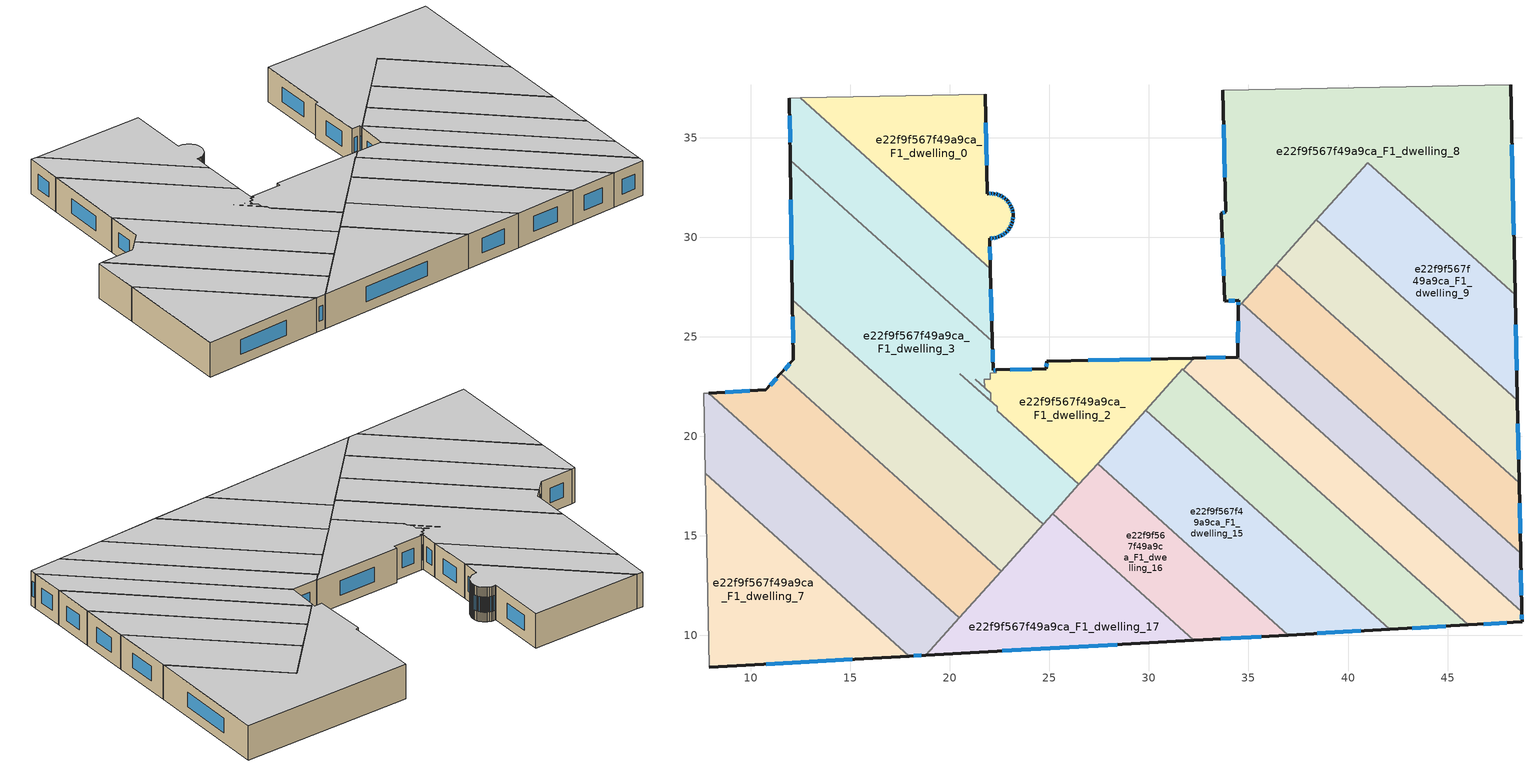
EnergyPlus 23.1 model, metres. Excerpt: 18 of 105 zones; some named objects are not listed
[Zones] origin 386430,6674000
e22f9f567f49a9ca_F1_dwelling_0
 floor to e22f9f567f49a9ca_F0_dwelling_0 (EU_floor_Construction): 21.78,37.17 21.89,32.18 21.94,32.19 22.09,32.2 22.23,32.18 22.38,32.15 22.51,32.1 22.64,32.03 22.76,31.94 22.87,31.84 22.96,31.73 23.04,31.6 23.1,31.47 23.15,31.33 23.17,31.18 23.17,31.12 23.18,31.04 23.16,30.89 23.13,30.75 23.08,30.61 23.01,30.48 22.92,30.36 22.82,30.25 22.71,30.16 22.58,30.08 22.45,30.02 22.31,29.97 22.16,29.95 22.02,29.95 21.99,29.95 22.03,28.42 12.48,36.99 z3
 wall outside (EU_wall_Construction): 22.03,28.42 21.99,29.95 22.02,29.95 22.16,29.95 22.31,29.97 22.45,30.02 22.58,30.08 22.71,30.16 22.82,30.25 22.92,30.36 23.01,30.48 23.08,30.61 23.13,30.75 23.16,30.89 23.18,31.04 23.17,31.12 23.17,31.18 23.15,31.33 23.1,31.47 23.04,31.6 22.96,31.73 22.87,31.84 22.76,31.94 22.64,32.03 22.51,32.1 22.38,32.15 22.23,32.18 22.09,32.2 21.94,32.19 21.89,32.18 21.78,37.17 z3:6
 wall to e22f9f567f49a9ca_F1_dwelling_1 (EU_wall_Construction): 12.48,36.99 22.03,28.42 z3:6
 wall adiabatic (EU_wall_Construction): 21.78,37.17 12.48,36.99 z3:6
 window (EU_Window_Construction): 22.04,32.19 21.98,32.19 / 22.19,32.18 22.13,32.19 / 22.33,32.16 22.27,32.17 / 22.47,32.11 22.41,32.13 / 22.61,32.05 22.55,32.08 / 22.73,31.97 22.68,32 / 22.84,31.87 22.79,31.91 / 22.94,31.76 22.9,31.81 / 23.02,31.64 22.99,31.69 / 23.09,31.51 23.06,31.56 / 23.13,31.37 23.12,31.43 / 23.16,31.22 23.15,31.29 / 23.17,30.93 23.17,30.99 / 23.14,30.79 23.15,30.85 / 23.09,30.65 23.11,30.71 / 23.03,30.52 23.06,30.57 / 22.95,30.39 22.98,30.44 / 22.85,30.28 22.89,30.33 / 22.74,30.18 22.79,30.22 / 22.62,30.1 22.67,30.13 / 22.49,30.04 22.55,30.06 / 22.35,29.99 22.41,30.01 / 22.21,29.96 22.27,29.97 / 22.06,29.95 22.12,29.95 / 22.02,28.86 22.01,29.51 / 21.86,33.61 21.81,35.74 z3.86:5.14
 ceiling to e22f9f567f49a9ca_F2_dwelling_0 (EU_floor_Construction): 22.03,28.42 21.99,29.95 22.02,29.95 22.16,29.95 22.31,29.97 22.45,30.02 22.58,30.08 22.71,30.16 22.82,30.25 22.92,30.36 23.01,30.48 23.08,30.61 23.13,30.75 23.16,30.89 23.18,31.04 23.17,31.12 23.17,31.18 23.15,31.33 23.1,31.47 23.04,31.6 22.96,31.73 22.87,31.84 22.76,31.94 22.64,32.03 22.51,32.1 22.38,32.15 22.23,32.18 22.09,32.2 21.94,32.19 21.89,32.18 21.78,37.17 12.48,36.99 z6
e22f9f567f49a9ca_F1_dwelling_1
 floor to e22f9f567f49a9ca_F0_dwelling_1 (EU_floor_Construction): 22.03,28.42 22.13,24.76 11.98,33.87 11.93,36.98 12.48,36.99 z3
 wall outside (EU_wall_Construction): 22.13,24.76 22.03,28.42 / 11.93,36.98 11.98,33.87 z3:6
 wall to e22f9f567f49a9ca_F1_dwelling_3 (EU_wall_Construction): 11.98,33.87 22.13,24.76 z3:6
 wall adiabatic (EU_wall_Construction): 12.48,36.99 11.93,36.98 z3:6
 window (EU_Window_Construction): 22.1,25.81 22.06,27.38 / 11.95,36.09 11.97,34.76 z3.86:5.14
 ceiling to e22f9f567f49a9ca_F2_dwelling_1 (EU_floor_Construction): 22.13,24.76 22.03,28.42 12.48,36.99 11.93,36.98 11.98,33.87 z6
e22f9f567f49a9ca_F1_dwelling_10
 floor to e22f9f567f49a9ca_F0_dwelling_10 (EU_floor_Construction): 48.51,21.81 48.59,17.66 36.38,28.61 38.41,30.87 z3
 wall outside (EU_wall_Construction): 48.59,17.66 48.51,21.81 z3:6
 wall to e22f9f567f49a9ca_F1_dwelling_11 (EU_wall_Construction): 36.38,28.61 48.59,17.66 z3:6
 wall to e22f9f567f49a9ca_F1_dwelling_9 (EU_wall_Construction): 48.51,21.81 38.41,30.87 z3:6
 wall to e22f9f567f49a9ca_F1_dwelling_8 (EU_wall_Construction): 38.41,30.87 36.38,28.61 z3:6
 window (EU_Window_Construction): 48.57,18.84 48.53,20.62 z3.86:5.14
 ceiling to e22f9f567f49a9ca_F2_dwelling_10 (EU_floor_Construction): 48.59,17.66 48.51,21.81 38.41,30.87 36.38,28.61 z6
e22f9f567f49a9ca_F1_dwelling_11
 floor to e22f9f567f49a9ca_F0_dwelling_11 (EU_floor_Construction): 48.59,17.66 48.67,14.11 34.65,26.68 36.38,28.61 z3
 wall outside (EU_wall_Construction): 48.67,14.11 48.59,17.66 z3:6
 wall to e22f9f567f49a9ca_F1_dwelling_12 (EU_wall_Construction): 34.65,26.68 48.67,14.11 z3:6
 wall to e22f9f567f49a9ca_F1_dwelling_8 (EU_wall_Construction): 36.38,28.61 34.65,26.68 z3:6
 window (EU_Window_Construction): 48.65,15.12 48.61,16.64 z3.86:5.14
 ceiling to e22f9f567f49a9ca_F2_dwelling_11 (EU_floor_Construction): 48.67,14.11 48.59,17.66 36.38,28.61 34.65,26.68 z6
e22f9f567f49a9ca_F1_dwelling_12
 floor to e22f9f567f49a9ca_F0_dwelling_12 (EU_floor_Construction): 48.67,14.11 48.73,11.18 34.46,23.98 34.49,26.51 34.65,26.68 z3
 wall outside (EU_wall_Construction): 48.73,11.18 48.67,14.11 / 34.49,26.51 34.46,23.98 z3:6
 wall to e22f9f567f49a9ca_F1_dwelling_13 (EU_wall_Construction): 34.46,23.98 48.73,11.18 z3:6
 wall to e22f9f567f49a9ca_F1_dwelling_8 (EU_wall_Construction): 34.65,26.68 34.49,26.51 z3:6
 window (EU_Window_Construction): 48.71,12.02 48.68,13.27 / 34.48,25.78 34.47,24.7 z3.86:5.14
 ceiling to e22f9f567f49a9ca_F2_dwelling_12 (EU_floor_Construction): 48.73,11.18 48.67,14.11 34.65,26.68 34.49,26.51 34.46,23.98 z6
e22f9f567f49a9ca_F1_dwelling_13
 floor to e22f9f567f49a9ca_F0_dwelling_13 (EU_floor_Construction): 48.73,11.18 48.74,10.67 46.04,10.52 31.73,23.35 32.25,23.93 34.46,23.98 z3
 wall outside (EU_wall_Construction): 46.04,10.52 48.74,10.67 48.73,11.18 / 34.46,23.98 32.25,23.93 z3:6
 wall to e22f9f567f49a9ca_F1_dwelling_2 (EU_wall_Construction): 32.25,23.93 31.73,23.35 z3:6
 wall to e22f9f567f49a9ca_F1_dwelling_14 (EU_wall_Construction): 31.73,23.35 46.04,10.52 z3:6
 window (EU_Window_Construction): 48.74,10.81 48.73,11.03 / 46.81,10.56 47.97,10.63 / 33.83,23.96 32.88,23.94 z3.86:5.14
 ceiling to e22f9f567f49a9ca_F2_dwelling_13 (EU_floor_Construction): 48.74,10.67 48.73,11.18 34.46,23.98 32.25,23.93 31.73,23.35 46.04,10.52 z6
e22f9f567f49a9ca_F1_dwelling_14
 floor to e22f9f567f49a9ca_F0_dwelling_14 (EU_floor_Construction): 46.04,10.52 42.1,10.3 29.83,21.31 31.7,23.39 z3
 wall outside (EU_wall_Construction): 42.1,10.3 46.04,10.52 z3:6
 wall to e22f9f567f49a9ca_F1_dwelling_15 (EU_wall_Construction): 29.83,21.31 42.1,10.3 z3:6
 wall to e22f9f567f49a9ca_F1_dwelling_2 (EU_wall_Construction): 31.73,23.35 31.7,23.39 29.83,21.31 z3:6
 window (EU_Window_Construction): 43.22,10.36 44.91,10.46 z3.86:5.14
 ceiling to e22f9f567f49a9ca_F2_dwelling_14 (EU_floor_Construction): 46.04,10.52 31.7,23.39 29.83,21.31 42.1,10.3 z6
e22f9f567f49a9ca_F1_dwelling_15
 floor to e22f9f567f49a9ca_F0_dwelling_15 (EU_floor_Construction): 42.1,10.3 37,10.01 27.42,18.62 29.83,21.31 z3
 wall outside (EU_wall_Construction): 37,10.01 42.1,10.3 z3:6
 wall to e22f9f567f49a9ca_F1_dwelling_16 (EU_wall_Construction): 27.42,18.62 37,10.01 z3:6
 wall to e22f9f567f49a9ca_F1_dwelling_2 (EU_wall_Construction): 29.83,21.31 27.42,18.62 z3:6
 window (EU_Window_Construction): 38.46,10.1 40.64,10.22 z3.86:5.14
 ceiling to e22f9f567f49a9ca_F2_dwelling_15 (EU_floor_Construction): 42.1,10.3 29.83,21.31 27.42,18.62 37,10.01 z6
e22f9f567f49a9ca_F1_dwelling_16
 floor to e22f9f567f49a9ca_F0_dwelling_16 (EU_floor_Construction): 37,10.01 32.25,9.75 25.16,16.11 27.42,18.62 z3
 wall outside (EU_wall_Construction): 32.25,9.75 37,10.01 z3:6
 wall to e22f9f567f49a9ca_F1_dwelling_17 (EU_wall_Construction): 25.16,16.11 32.25,9.75 z3:6
 wall to e22f9f567f49a9ca_F1_dwelling_3 (EU_wall_Construction): 26.48,17.58 25.16,16.11 z3:6
 wall to e22f9f567f49a9ca_F1_dwelling_2 (EU_wall_Construction): 27.42,18.62 26.48,17.58 z3:6
 window (EU_Window_Construction): 33.61,9.83 35.64,9.94 z3.86:5.14
 ceiling to e22f9f567f49a9ca_F2_dwelling_16 (EU_floor_Construction): 37,10.01 27.42,18.62 25.16,16.11 32.25,9.75 z6
e22f9f567f49a9ca_F1_dwelling_17
 floor to e22f9f567f49a9ca_F0_dwelling_17 (EU_floor_Construction): 32.25,9.75 18.79,9 25.16,16.11 z3
 wall outside (EU_wall_Construction): 18.79,9 32.25,9.75 z3:6
 wall to e22f9f567f49a9ca_F1_dwelling_5 (EU_wall_Construction): 22.58,13.23 20.47,10.88 z3:6
 wall to e22f9f567f49a9ca_F1_dwelling_4 (EU_wall_Construction): 24.68,15.57 22.58,13.23 z3:6
 wall to e22f9f567f49a9ca_F1_dwelling_6 (EU_wall_Construction): 20.47,10.88 18.79,9 z3:6
 wall to e22f9f567f49a9ca_F1_dwelling_3 (EU_wall_Construction): 25.16,16.1 24.68,15.57 z3:6
 window (EU_Window_Construction): 22.63,9.21 28.4,9.54 z3.86:5.14
 ceiling to e22f9f567f49a9ca_F2_dwelling_17 (EU_floor_Construction): 32.25,9.75 25.16,16.11 18.79,9 z6
e22f9f567f49a9ca_F1_dwelling_2
 floor to e22f9f567f49a9ca_F0_dwelling_2 (EU_floor_Construction): 32.25,23.93 31.73,23.35 31.7,23.39 26.48,17.58 22.37,21.27 22.37,21.47 20.5,23.15 22.06,21.75 22.05,22.16 21.28,22.85 21.74,22.44 21.73,22.86 22.03,22.87 22.02,23.17 22.32,23.18 22.32,23.33 24.84,23.39 24.86,23.76 32.18,23.93 z3
 wall outside (EU_wall_Construction): 32.25,23.93 32.18,23.93 24.86,23.76 24.84,23.39 22.32,23.33 z3:6
 wall to e22f9f567f49a9ca_F1_dwelling_3 (EU_wall_Construction): 22.32,23.33 22.32,23.18 22.02,23.17 22.03,22.87 21.73,22.86 21.74,22.44 / 21.28,22.85 22.05,22.16 22.06,21.75 20.5,23.15 22.37,21.47 22.37,21.27 26.48,17.58 / 21.28,22.85 21.74,22.44 z3:6
 window (EU_Window_Construction): 24.12,23.37 23.04,23.35 / 24.86,23.66 24.84,23.5 / 30.09,23.88 26.95,23.81 z3.86:5.14
 ceiling to e22f9f567f49a9ca_F2_dwelling_2 (EU_floor_Construction): 26.48,17.58 31.7,23.39 31.73,23.35 32.25,23.93 32.18,23.93 24.86,23.76 24.84,23.39 22.32,23.33 22.32,23.18 22.02,23.17 22.03,22.87 21.73,22.86 21.74,22.44 21.28,22.85 22.05,22.16 22.06,21.75 20.5,23.15 22.37,21.47 22.37,21.27 z6
e22f9f567f49a9ca_F1_dwelling_3
 floor to e22f9f567f49a9ca_F0_dwelling_3 (EU_floor_Construction): 22.13,24.76 22.17,23.32 22.32,23.33 22.32,23.18 22.02,23.17 22.03,22.87 21.73,22.86 21.74,22.44 21.28,22.85 22.05,22.16 22.06,21.75 20.5,23.15 22.37,21.47 22.37,21.27 26.48,17.58 24.68,15.57 12.09,26.87 11.98,33.87 z3
 wall outside (EU_wall_Construction): 22.32,23.33 22.17,23.32 22.13,24.76 / 11.98,33.87 12.09,26.87 z3:6
 wall to e22f9f567f49a9ca_F1_dwelling_4 (EU_wall_Construction): 12.09,26.87 24.68,15.57 z3:6
 window (EU_Window_Construction): 22.16,23.74 22.14,24.35 / 22.28,23.33 22.21,23.33 / 12.01,31.87 12.06,28.87 z3.86:5.14
 ceiling to e22f9f567f49a9ca_F2_dwelling_3 (EU_floor_Construction): 24.68,15.57 26.48,17.58 22.37,21.27 22.37,21.47 20.5,23.15 22.06,21.75 22.05,22.16 21.28,22.85 21.74,22.44 21.73,22.86 22.03,22.87 22.02,23.17 22.32,23.18 22.32,23.33 22.17,23.32 22.13,24.76 11.98,33.87 12.09,26.87 z6
e22f9f567f49a9ca_F1_dwelling_4
 floor to e22f9f567f49a9ca_F0_dwelling_4 (EU_floor_Construction): 24.68,15.57 22.58,13.23 11.52,23.16 12.14,23.83 12.09,26.87 z3
 wall outside (EU_wall_Construction): 12.09,26.87 12.14,23.83 11.52,23.16 z3:6
 wall to e22f9f567f49a9ca_F1_dwelling_5 (EU_wall_Construction): 11.52,23.16 22.58,13.23 z3:6
 window (EU_Window_Construction): 12.1,26 12.12,24.7 / 11.96,23.64 11.69,23.35 z3.86:5.14
 ceiling to e22f9f567f49a9ca_F2_dwelling_4 (EU_floor_Construction): 22.58,13.23 24.68,15.57 12.09,26.87 12.14,23.83 11.52,23.16 z6
e22f9f567f49a9ca_F1_dwelling_5
 floor to e22f9f567f49a9ca_F0_dwelling_5 (EU_floor_Construction): 22.58,13.23 20.47,10.88 7.89,22.17 10.75,22.33 11.52,23.16 z3
 wall outside (EU_wall_Construction): 11.52,23.16 10.75,22.33 7.89,22.17 z3:6
 wall to e22f9f567f49a9ca_F1_dwelling_6 (EU_wall_Construction): 7.89,22.17 20.47,10.88 z3:6
 window (EU_Window_Construction): 11.3,22.92 10.97,22.56 / 9.93,22.28 8.7,22.21 z3.86:5.14
 ceiling to e22f9f567f49a9ca_F2_dwelling_5 (EU_floor_Construction): 20.47,10.88 22.58,13.23 11.52,23.16 10.75,22.33 7.89,22.17 z6
e22f9f567f49a9ca_F1_dwelling_6
 floor to e22f9f567f49a9ca_F0_dwelling_6 (EU_floor_Construction): 20.47,10.88 18.79,9 17.96,8.95 7.71,18.15 7.62,22.16 7.89,22.17 z3
 wall outside (EU_wall_Construction): 17.96,8.95 18.79,9 z3:6
 wall adiabatic (EU_wall_Construction): 7.89,22.17 7.62,22.16 7.71,18.15 z3:6
 wall to e22f9f567f49a9ca_F1_dwelling_7 (EU_wall_Construction): 7.71,18.15 17.96,8.95 z3:6
 window (EU_Window_Construction): 18.19,8.97 18.55,8.99 z3.86:5.14
 ceiling to e22f9f567f49a9ca_F2_dwelling_6 (EU_floor_Construction): 18.79,9 20.47,10.88 7.89,22.17 7.62,22.16 7.71,18.15 17.96,8.95 z6
e22f9f567f49a9ca_F1_dwelling_7
 floor to e22f9f567f49a9ca_F0_dwelling_7 (EU_floor_Construction): 17.96,8.95 7.91,8.39 7.71,18.15 z3
 wall outside (EU_wall_Construction): 7.91,8.39 17.96,8.95 z3:6
 wall adiabatic (EU_wall_Construction): 7.71,18.15 7.91,8.39 z3:6
 window (EU_Window_Construction): 10.78,8.55 15.09,8.79 z3.86:5.14
 ceiling to e22f9f567f49a9ca_F2_dwelling_7 (EU_floor_Construction): 17.96,8.95 7.71,18.15 7.91,8.39 z6
e22f9f567f49a9ca_F1_dwelling_8
 floor to e22f9f567f49a9ca_F0_dwelling_8 (EU_floor_Construction): 48.17,37.66 48.39,27.1 40.99,33.74 34.49,26.51 34.5,26.82 33.81,26.79 33.63,31.21 33.86,31.27 33.71,37.39 z3
 wall outside (EU_wall_Construction): 33.71,37.39 33.86,31.27 33.63,31.21 33.81,26.79 34.5,26.82 34.49,26.51 / 48.39,27.1 48.17,37.66 z3:6
 wall adiabatic (EU_wall_Construction): 48.17,37.66 33.71,37.39 z3:6
 wall to e22f9f567f49a9ca_F1_dwelling_9 (EU_wall_Construction): 38.41,30.87 40.99,33.74 48.39,27.1 z3:6
 window (EU_Window_Construction): 33.75,35.64 33.82,33.02 / 48.33,30.12 48.24,34.64 / 34.5,26.73 34.5,26.6 / 34.01,26.8 34.3,26.81 / 33.68,29.94 33.76,28.05 / 33.8,31.25 33.7,31.22 z3.86:5.14
 ceiling to e22f9f567f49a9ca_F2_dwelling_8 (EU_floor_Construction): 48.39,27.1 48.17,37.66 33.71,37.39 33.86,31.27 33.63,31.21 33.81,26.79 34.5,26.82 34.49,26.51 40.99,33.74 z6
e22f9f567f49a9ca_F1_dwelling_9
 floor to e22f9f567f49a9ca_F0_dwelling_9 (EU_floor_Construction): 48.39,27.1 48.51,21.81 38.41,30.87 40.99,33.74 z3
 wall outside (EU_wall_Construction): 48.51,21.81 48.39,27.1 z3:6
 window (EU_Window_Construction): 48.47,23.32 48.43,25.59 z3.86:5.14
 ceiling to e22f9f567f49a9ca_F2_dwelling_9 (EU_floor_Construction): 48.51,21.81 48.39,27.1 40.99,33.74 38.41,30.87 z6
[Building]
EU S2 Campaign: North Axis=0; Terrain=City; Solar Distribution=FullExterior
[Site:Location]
Helsinki-Vantaa.AP: Latitude=60.317; Longitude=24.963; Time Zone=2; Elevation=54.6
[SizingPeriod:WeatherFileDays]
AnnualSizingPeriod: Begin Month=1; Begin Day of Month=1; End Month=12; End Day of Month=31; Day of Week for Start Day=Monday; Use Weather File Daylight Saving Period=No; Use Weather File Rain and Snow Indicators=No
[MATERIAL]
EU_InternalMass_Material: Roughness=MediumRough; Thickness=0.1; Conductivity=1; Density=1800; Specific Heat=900; Thermal Absorptance=0.9; Solar Absorptance=0.7; Visible Absorptance=0.7
[MATERIAL:NOMASS] Roughness=MediumRough; Thermal Absorptance=0.9; Solar Absorptance=0.7; Visible Absorptance=0.7
Name | Thermal Resistance
EU_wall_NoMass | 1.10183
EU_floor_NoMass | 1.70606
[WINDOWMATERIAL:SIMPLEGLAZINGSYSTEM]
EU_Window_SimpleGlazing: UFactor=3.11035; Solar Heat Gain Coefficient=0.8; Visible Transmittance=0.8
[CONSTRUCTION]
EU_wall_Construction: EU_wall_NoMass
EU_floor_Construction: EU_floor_NoMass
EU_Window_Construction: EU_Window_SimpleGlazing
EU_InternalMass_Construction: EU_InternalMass_Material
[ZONE] Type=1; Multiplier=1; Ceiling Height=autocalculate; Floor Area=autocalculate; Part of Total Floor Area=Yes
Name | Volume
e22f9f567f49a9ca_F1_dwelling_0 | 128.358
e22f9f567f49a9ca_F1_dwelling_1 | 108.149
e22f9f567f49a9ca_F1_dwelling_10 | 136.274
e22f9f567f49a9ca_F1_dwelling_11 | 136.899
e22f9f567f49a9ca_F1_dwelling_12 | 122.717
e22f9f567f49a9ca_F1_dwelling_13 | 135.604
e22f9f567f49a9ca_F1_dwelling_14 | 149.77
e22f9f567f49a9ca_F1_dwelling_15 | 159.224
e22f9f567f49a9ca_F1_dwelling_16 | 113.329
e22f9f567f49a9ca_F1_dwelling_17 | 136.277
e22f9f567f49a9ca_F1_dwelling_2 | 105.962
e22f9f567f49a9ca_F1_dwelling_3 | 246.09
e22f9f567f49a9ca_F1_dwelling_4 | 147.099
e22f9f567f49a9ca_F1_dwelling_5 | 147.111
e22f9f567f49a9ca_F1_dwelling_6 | 147.11
e22f9f567f49a9ca_F1_dwelling_7 | 147.127
e22f9f567f49a9ca_F1_dwelling_8 | 322.205
e22f9f567f49a9ca_F1_dwelling_9 | 136.271
[INTERNALMASS] Construction=EU_InternalMass_Construction
Name | Zone or ZoneList | Surface Area
e22f9f567f49a9ca_F1_dwelling_0_EU_InternalMass | e22f9f567f49a9ca_F1_dwelling_0 | 42.7861
e22f9f567f49a9ca_F1_dwelling_1_EU_InternalMass | e22f9f567f49a9ca_F1_dwelling_1 | 36.0495
e22f9f567f49a9ca_F1_dwelling_2_EU_InternalMass | e22f9f567f49a9ca_F1_dwelling_2 | 35.3237
e22f9f567f49a9ca_F1_dwelling_3_EU_InternalMass | e22f9f567f49a9ca_F1_dwelling_3 | 82.0311
e22f9f567f49a9ca_F1_dwelling_4_EU_InternalMass | e22f9f567f49a9ca_F1_dwelling_4 | 49.033
e22f9f567f49a9ca_F1_dwelling_5_EU_InternalMass | e22f9f567f49a9ca_F1_dwelling_5 | 49.0372
e22f9f567f49a9ca_F1_dwelling_6_EU_InternalMass | e22f9f567f49a9ca_F1_dwelling_6 | 49.0363
e22f9f567f49a9ca_F1_dwelling_7_EU_InternalMass | e22f9f567f49a9ca_F1_dwelling_7 | 49.0424
e22f9f567f49a9ca_F1_dwelling_8_EU_InternalMass | e22f9f567f49a9ca_F1_dwelling_8 | 107.404
e22f9f567f49a9ca_F1_dwelling_9_EU_InternalMass | e22f9f567f49a9ca_F1_dwelling_9 | 45.4238
e22f9f567f49a9ca_F1_dwelling_10_EU_InternalMass | e22f9f567f49a9ca_F1_dwelling_10 | 45.4249
e22f9f567f49a9ca_F1_dwelling_11_EU_InternalMass | e22f9f567f49a9ca_F1_dwelling_11 | 45.6332
e22f9f567f49a9ca_F1_dwelling_12_EU_InternalMass | e22f9f567f49a9ca_F1_dwelling_12 | 40.9058
e22f9f567f49a9ca_F1_dwelling_13_EU_InternalMass | e22f9f567f49a9ca_F1_dwelling_13 | 45.2031
e22f9f567f49a9ca_F1_dwelling_14_EU_InternalMass | e22f9f567f49a9ca_F1_dwelling_14 | 49.9232
e22f9f567f49a9ca_F1_dwelling_15_EU_InternalMass | e22f9f567f49a9ca_F1_dwelling_15 | 53.0749
e22f9f567f49a9ca_F1_dwelling_16_EU_InternalMass | e22f9f567f49a9ca_F1_dwelling_16 | 37.7763
e22f9f567f49a9ca_F1_dwelling_17_EU_InternalMass | e22f9f567f49a9ca_F1_dwelling_17 | 45.426
[OTHEREQUIPMENT] Fuel Type=Electricity; Design Level Calculation Method=Watts/Area; Power per Zone Floor Area=1; Fraction Latent=0; Fraction Radiant=0; Fraction Lost=0; Carbon Dioxide Generation Rate=0; EndUse Subcategory=EU_Step8_InternalGains
Name | Zone or ZoneList or Space or SpaceList | Schedule
EU_Step8_InternalGain_e22f9f567f49a9ca_F1_dwelling_0_f000 | e22f9f567f49a9ca_F1_dwelling_0 | EU_Step8_GainSchedule_e22f9f567f49a9ca_F1_dwelling_0_f000
EU_Step8_InternalGain_e22f9f567f49a9ca_F1_dwelling_1_f000 | e22f9f567f49a9ca_F1_dwelling_1 | EU_Step8_GainSchedule_e22f9f567f49a9ca_F1_dwelling_1_f000
EU_Step8_InternalGain_e22f9f567f49a9ca_F1_dwelling_2_f000 | e22f9f567f49a9ca_F1_dwelling_2 | EU_Step8_GainSchedule_e22f9f567f49a9ca_F1_dwelling_2_f000
EU_Step8_InternalGain_e22f9f567f49a9ca_F1_dwelling_3_f000 | e22f9f567f49a9ca_F1_dwelling_3 | EU_Step8_GainSchedule_e22f9f567f49a9ca_F1_dwelling_3_f000
EU_Step8_InternalGain_e22f9f567f49a9ca_F1_dwelling_4_f000 | e22f9f567f49a9ca_F1_dwelling_4 | EU_Step8_GainSchedule_e22f9f567f49a9ca_F1_dwelling_4_f000
EU_Step8_InternalGain_e22f9f567f49a9ca_F1_dwelling_5_f000 | e22f9f567f49a9ca_F1_dwelling_5 | EU_Step8_GainSchedule_e22f9f567f49a9ca_F1_dwelling_5_f000
EU_Step8_InternalGain_e22f9f567f49a9ca_F1_dwelling_6_f000 | e22f9f567f49a9ca_F1_dwelling_6 | EU_Step8_GainSchedule_e22f9f567f49a9ca_F1_dwelling_6_f000
EU_Step8_InternalGain_e22f9f567f49a9ca_F1_dwelling_7_f000 | e22f9f567f49a9ca_F1_dwelling_7 | EU_Step8_GainSchedule_e22f9f567f49a9ca_F1_dwelling_7_f000
EU_Step8_InternalGain_e22f9f567f49a9ca_F1_dwelling_8_f000 | e22f9f567f49a9ca_F1_dwelling_8 | EU_Step8_GainSchedule_e22f9f567f49a9ca_F1_dwelling_8_f000
EU_Step8_InternalGain_e22f9f567f49a9ca_F1_dwelling_9_f000 | e22f9f567f49a9ca_F1_dwelling_9 | EU_Step8_GainSchedule_e22f9f567f49a9ca_F1_dwelling_9_f000
EU_Step8_InternalGain_e22f9f567f49a9ca_F1_dwelling_10_f000 | e22f9f567f49a9ca_F1_dwelling_10 | EU_Step8_GainSchedule_e22f9f567f49a9ca_F1_dwelling_10_f000
EU_Step8_InternalGain_e22f9f567f49a9ca_F1_dwelling_11_f000 | e22f9f567f49a9ca_F1_dwelling_11 | EU_Step8_GainSchedule_e22f9f567f49a9ca_F1_dwelling_11_f000
EU_Step8_InternalGain_e22f9f567f49a9ca_F1_dwelling_12_f000 | e22f9f567f49a9ca_F1_dwelling_12 | EU_Step8_GainSchedule_e22f9f567f49a9ca_F1_dwelling_12_f000
EU_Step8_InternalGain_e22f9f567f49a9ca_F1_dwelling_13_f000 | e22f9f567f49a9ca_F1_dwelling_13 | EU_Step8_GainSchedule_e22f9f567f49a9ca_F1_dwelling_13_f000
EU_Step8_InternalGain_e22f9f567f49a9ca_F1_dwelling_14_f000 | e22f9f567f49a9ca_F1_dwelling_14 | EU_Step8_GainSchedule_e22f9f567f49a9ca_F1_dwelling_14_f000
EU_Step8_InternalGain_e22f9f567f49a9ca_F1_dwelling_15_f000 | e22f9f567f49a9ca_F1_dwelling_15 | EU_Step8_GainSchedule_e22f9f567f49a9ca_F1_dwelling_15_f000
EU_Step8_InternalGain_e22f9f567f49a9ca_F1_dwelling_16_f000 | e22f9f567f49a9ca_F1_dwelling_16 | EU_Step8_GainSchedule_e22f9f567f49a9ca_F1_dwelling_16_f000
EU_Step8_InternalGain_e22f9f567f49a9ca_F1_dwelling_17_f000 | e22f9f567f49a9ca_F1_dwelling_17 | EU_Step8_GainSchedule_e22f9f567f49a9ca_F1_dwelling_17_f000
[ZONEVENTILATION:DESIGNFLOWRATE] Schedule=EU_AlwaysOn; Design Flow Rate Calculation Method=AirChanges/Hour; Air Changes per Hour=0.756316; Ventilation Type=Natural; Fan Pressure Rise=0; Fan Total Efficiency=1; Constant Term Coefficient=1; Temperature Term Coefficient=0; Velocity Term Coefficient=0; Velocity Squared Term Coefficient=0; Minimum Indoor Temperature=-100; Maximum Indoor Temperature=100; Delta Temperature=-100; Minimum Outdoor Temperature=-100; Maximum Outdoor Temperature=100; Maximum Wind Speed=40
Name | Zone or ZoneList or Space or SpaceList
EU_ConstantAir_e22f9f567f49a9ca_F1_dwelling_0 | e22f9f567f49a9ca_F1_dwelling_0
EU_ConstantAir_e22f9f567f49a9ca_F1_dwelling_1 | e22f9f567f49a9ca_F1_dwelling_1
EU_ConstantAir_e22f9f567f49a9ca_F1_dwelling_2 | e22f9f567f49a9ca_F1_dwelling_2
EU_ConstantAir_e22f9f567f49a9ca_F1_dwelling_3 | e22f9f567f49a9ca_F1_dwelling_3
EU_ConstantAir_e22f9f567f49a9ca_F1_dwelling_4 | e22f9f567f49a9ca_F1_dwelling_4
EU_ConstantAir_e22f9f567f49a9ca_F1_dwelling_5 | e22f9f567f49a9ca_F1_dwelling_5
EU_ConstantAir_e22f9f567f49a9ca_F1_dwelling_6 | e22f9f567f49a9ca_F1_dwelling_6
EU_ConstantAir_e22f9f567f49a9ca_F1_dwelling_7 | e22f9f567f49a9ca_F1_dwelling_7
EU_ConstantAir_e22f9f567f49a9ca_F1_dwelling_8 | e22f9f567f49a9ca_F1_dwelling_8
EU_ConstantAir_e22f9f567f49a9ca_F1_dwelling_9 | e22f9f567f49a9ca_F1_dwelling_9
EU_ConstantAir_e22f9f567f49a9ca_F1_dwelling_10 | e22f9f567f49a9ca_F1_dwelling_10
EU_ConstantAir_e22f9f567f49a9ca_F1_dwelling_11 | e22f9f567f49a9ca_F1_dwelling_11
EU_ConstantAir_e22f9f567f49a9ca_F1_dwelling_12 | e22f9f567f49a9ca_F1_dwelling_12
EU_ConstantAir_e22f9f567f49a9ca_F1_dwelling_13 | e22f9f567f49a9ca_F1_dwelling_13
EU_ConstantAir_e22f9f567f49a9ca_F1_dwelling_14 | e22f9f567f49a9ca_F1_dwelling_14
EU_ConstantAir_e22f9f567f49a9ca_F1_dwelling_15 | e22f9f567f49a9ca_F1_dwelling_15
EU_ConstantAir_e22f9f567f49a9ca_F1_dwelling_16 | e22f9f567f49a9ca_F1_dwelling_16
EU_ConstantAir_e22f9f567f49a9ca_F1_dwelling_17 | e22f9f567f49a9ca_F1_dwelling_17
[HVACTEMPLATE:ZONE:IDEALLOADSAIRSYSTEM] System Availability Schedule=EU_AlwaysOn; Maximum Heating Supply Air Temperature=50; Minimum Cooling Supply Air Temperature=13; Maximum Heating Supply Air Humidity Ratio=0.0156; Minimum Cooling Supply Air Humidity Ratio=0.0077; Heating Limit=NoLimit; Cooling Limit=NoLimit; Heating Availability Schedule=EU_AlwaysOn; Cooling Availability Schedule=EU_CoolingOff; Dehumidification Control Type=ConstantSensibleHeatRatio; Cooling Sensible Heat Ratio=0.7; Dehumidification Setpoint=60; Humidification Control Type=None; Humidification Setpoint=30; Outdoor Air Method=None; Outdoor Air Flow Rate per Person=0.00944; Outdoor Air Flow Rate per Zone Floor Area=0; Outdoor Air Flow Rate per Zone=0; Demand Controlled Ventilation Type=None; Outdoor Air Economizer Type=NoEconomizer; Heat Recovery Type=None; Sensible Heat Recovery Effectiveness=0.7; Latent Heat Recovery Effectiveness=0.65
Name | Template Thermostat
e22f9f567f49a9ca_F1_dwelling_0 | EU_HeatOnly_e22f9f567f49a9ca_F1_dwelling_0
e22f9f567f49a9ca_F1_dwelling_1 | EU_HeatOnly_e22f9f567f49a9ca_F1_dwelling_1
e22f9f567f49a9ca_F1_dwelling_2 | EU_HeatOnly_e22f9f567f49a9ca_F1_dwelling_2
e22f9f567f49a9ca_F1_dwelling_3 | EU_HeatOnly_e22f9f567f49a9ca_F1_dwelling_3
e22f9f567f49a9ca_F1_dwelling_4 | EU_HeatOnly_e22f9f567f49a9ca_F1_dwelling_4
e22f9f567f49a9ca_F1_dwelling_5 | EU_HeatOnly_e22f9f567f49a9ca_F1_dwelling_5
e22f9f567f49a9ca_F1_dwelling_6 | EU_HeatOnly_e22f9f567f49a9ca_F1_dwelling_6
e22f9f567f49a9ca_F1_dwelling_7 | EU_HeatOnly_e22f9f567f49a9ca_F1_dwelling_7
e22f9f567f49a9ca_F1_dwelling_8 | EU_HeatOnly_e22f9f567f49a9ca_F1_dwelling_8
e22f9f567f49a9ca_F1_dwelling_9 | EU_HeatOnly_e22f9f567f49a9ca_F1_dwelling_9
e22f9f567f49a9ca_F1_dwelling_10 | EU_HeatOnly_e22f9f567f49a9ca_F1_dwelling_10
e22f9f567f49a9ca_F1_dwelling_11 | EU_HeatOnly_e22f9f567f49a9ca_F1_dwelling_11
e22f9f567f49a9ca_F1_dwelling_12 | EU_HeatOnly_e22f9f567f49a9ca_F1_dwelling_12
e22f9f567f49a9ca_F1_dwelling_13 | EU_HeatOnly_e22f9f567f49a9ca_F1_dwelling_13
e22f9f567f49a9ca_F1_dwelling_14 | EU_HeatOnly_e22f9f567f49a9ca_F1_dwelling_14
e22f9f567f49a9ca_F1_dwelling_15 | EU_HeatOnly_e22f9f567f49a9ca_F1_dwelling_15
e22f9f567f49a9ca_F1_dwelling_16 | EU_HeatOnly_e22f9f567f49a9ca_F1_dwelling_16
e22f9f567f49a9ca_F1_dwelling_17 | EU_HeatOnly_e22f9f567f49a9ca_F1_dwelling_17
[SIZING:ZONE] Zone Cooling Design Supply Air Temperature Input Method=SupplyAirTemperature; Zone Cooling Design Supply Air Temperature=13; Zone Heating Design Supply Air Temperature Input Method=SupplyAirTemperature; Zone Heating Design Supply Air Temperature=50; Zone Cooling Design Supply Air Humidity Ratio=0.008; Zone Heating Design Supply Air Humidity Ratio=0.008; Cooling Design Air Flow Method=DesignDay; Cooling Design Air Flow Rate=0; Cooling Minimum Air Flow per Zone Floor Area=0.000762; Cooling Minimum Air Flow=0; Cooling Minimum Air Flow Fraction=0.2; Heating Design Air Flow Method=DesignDay; Heating Design Air Flow Rate=0; Heating Maximum Air Flow per Zone Floor Area=0.002032; Heating Maximum Air Flow=0.141576; Heating Maximum Air Flow Fraction=0.3; Account for Dedicated Outdoor Air System=No; Dedicated Outdoor Air System Control Strategy=NeutralSupplyAir; Dedicated Outdoor Air Low Setpoint Temperature for Design=autosize; Dedicated Outdoor Air High Setpoint Temperature for Design=autosize; Zone Load Sizing Method=Sensible Load Only No Latent Load; Zone Latent Cooling Design Supply Air Humidity Ratio Input Method=HumidityRatioDifference; Zone Cooling Design Supply Air Humidity Ratio Difference=0.005; Zone Latent Heating Design Supply Air Humidity Ratio Input Method=HumidityRatioDifference; Zone Humidification Design Supply Air Humidity Ratio Difference=0.005
e22f9f567f49a9ca_F1_dwelling_0; e22f9f567f49a9ca_F1_dwelling_1; e22f9f567f49a9ca_F1_dwelling_2; e22f9f567f49a9ca_F1_dwelling_3; e22f9f567f49a9ca_F1_dwelling_4; e22f9f567f49a9ca_F1_dwelling_5; e22f9f567f49a9ca_F1_dwelling_6; e22f9f567f49a9ca_F1_dwelling_7; e22f9f567f49a9ca_F1_dwelling_8; e22f9f567f49a9ca_F1_dwelling_9; e22f9f567f49a9ca_F1_dwelling_10; e22f9f567f49a9ca_F1_dwelling_11; e22f9f567f49a9ca_F1_dwelling_12; e22f9f567f49a9ca_F1_dwelling_13; e22f9f567f49a9ca_F1_dwelling_14; e22f9f567f49a9ca_F1_dwelling_15; e22f9f567f49a9ca_F1_dwelling_16; e22f9f567f49a9ca_F1_dwelling_17
[SCHEDULE:CONSTANT]
Name | Hourly Value
EU_AlwaysOn | 1
EU_CoolingOff | 0
[SCHEDULE:FILE] Column Number=1; Rows to Skip at Top=0; Number of Hours of Data=8760; Column Separator=Comma; Interpolate to Timestep=No; Minutes per Item=60; Adjust Schedule for Daylight Savings=Yes
Name | File
EU_Step8_GainSchedule_e22f9f567f49a9ca_F1_dwelling_0_f000 | ../../schedules/e22f9f567f49a9ca/e22f9f567f49a9ca_F1_dwelling_0_f000_gain.csv
EU_Step8_GainSchedule_e22f9f567f49a9ca_F1_dwelling_1_f000 | ../../schedules/e22f9f567f49a9ca/e22f9f567f49a9ca_F1_dwelling_1_f000_gain.csv
EU_Step8_GainSchedule_e22f9f567f49a9ca_F1_dwelling_2_f000 | ../../schedules/e22f9f567f49a9ca/e22f9f567f49a9ca_F1_dwelling_2_f000_gain.csv
EU_Step8_GainSchedule_e22f9f567f49a9ca_F1_dwelling_3_f000 | ../../schedules/e22f9f567f49a9ca/e22f9f567f49a9ca_F1_dwelling_3_f000_gain.csv
EU_Step8_GainSchedule_e22f9f567f49a9ca_F1_dwelling_4_f000 | ../../schedules/e22f9f567f49a9ca/e22f9f567f49a9ca_F1_dwelling_4_f000_gain.csv
EU_Step8_GainSchedule_e22f9f567f49a9ca_F1_dwelling_5_f000 | ../../schedules/e22f9f567f49a9ca/e22f9f567f49a9ca_F1_dwelling_5_f000_gain.csv
EU_Step8_GainSchedule_e22f9f567f49a9ca_F1_dwelling_6_f000 | ../../schedules/e22f9f567f49a9ca/e22f9f567f49a9ca_F1_dwelling_6_f000_gain.csv
EU_Step8_GainSchedule_e22f9f567f49a9ca_F1_dwelling_7_f000 | ../../schedules/e22f9f567f49a9ca/e22f9f567f49a9ca_F1_dwelling_7_f000_gain.csv
EU_Step8_GainSchedule_e22f9f567f49a9ca_F1_dwelling_8_f000 | ../../schedules/e22f9f567f49a9ca/e22f9f567f49a9ca_F1_dwelling_8_f000_gain.csv
EU_Step8_GainSchedule_e22f9f567f49a9ca_F1_dwelling_9_f000 | ../../schedules/e22f9f567f49a9ca/e22f9f567f49a9ca_F1_dwelling_9_f000_gain.csv
EU_Step8_GainSchedule_e22f9f567f49a9ca_F1_dwelling_10_f000 | ../../schedules/e22f9f567f49a9ca/e22f9f567f49a9ca_F1_dwelling_10_f000_gain.csv
EU_Step8_GainSchedule_e22f9f567f49a9ca_F1_dwelling_11_f000 | ../../schedules/e22f9f567f49a9ca/e22f9f567f49a9ca_F1_dwelling_11_f000_gain.csv
EU_Step8_GainSchedule_e22f9f567f49a9ca_F1_dwelling_12_f000 | ../../schedules/e22f9f567f49a9ca/e22f9f567f49a9ca_F1_dwelling_12_f000_gain.csv
EU_Step8_GainSchedule_e22f9f567f49a9ca_F1_dwelling_13_f000 | ../../schedules/e22f9f567f49a9ca/e22f9f567f49a9ca_F1_dwelling_13_f000_gain.csv
EU_Step8_GainSchedule_e22f9f567f49a9ca_F1_dwelling_14_f000 | ../../schedules/e22f9f567f49a9ca/e22f9f567f49a9ca_F1_dwelling_14_f000_gain.csv
EU_Step8_GainSchedule_e22f9f567f49a9ca_F1_dwelling_15_f000 | ../../schedules/e22f9f567f49a9ca/e22f9f567f49a9ca_F1_dwelling_15_f000_gain.csv
EU_Step8_GainSchedule_e22f9f567f49a9ca_F1_dwelling_16_f000 | ../../schedules/e22f9f567f49a9ca/e22f9f567f49a9ca_F1_dwelling_16_f000_gain.csv
EU_Step8_GainSchedule_e22f9f567f49a9ca_F1_dwelling_17_f000 | ../../schedules/e22f9f567f49a9ca/e22f9f567f49a9ca_F1_dwelling_17_f000_gain.csv
